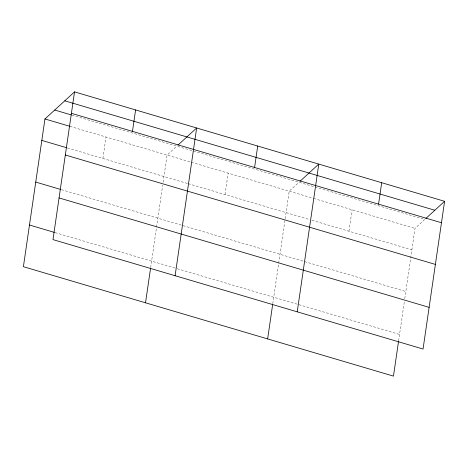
<?xml version="1.0" encoding="UTF-8"?>
<svg xmlns="http://www.w3.org/2000/svg" width="468" height="468" viewBox="0 0 468 468"><rect width="100%" height="100%" fill="white"/><g stroke="black" fill="none" stroke-linecap="round" stroke-linejoin="round"><path stroke-width="0.35" stroke-dasharray="2.34 1.75" d="M102.884 158.459L106.014 137.019M150.661 267.597L162.689 185.135M163.11 182.263L167.076 155.072L176.834 146.133M225.009 194.571L228.132 173.131M272.78 303.709L289.195 191.184L298.958 182.245M348.976 231.227L352.106 209.787M398.601 340.915L404.346 301.527M404.767 298.66L415.017 228.39L424.78 219.451L72.06 115.157M69.931 126.348L190.663 162.051M191.359 162.256L312.963 198.21M313.659 198.42L415.017 228.39M67.497 147.993L187.539 183.491M188.23 183.696L309.137 219.445M311.928 220.27L411.887 249.83M61.419 189.669L405.809 291.505M55.154 232.614L176.582 268.515M177.273 268.72L399.543 334.445"/><path stroke-width="0.7" d="M74.535 91.88L52.983 239.61L423.049 349.034L444.6 201.304L74.535 91.88L44.951 118.966L23.4 266.696L393.465 376.12L398.496 341.628M132.467 131.373L135.597 109.933M145.519 302.808L150.556 268.316M175.102 275.722L196.654 127.986L177.893 145.168M254.592 167.48L257.716 146.045M267.643 338.92L272.674 304.428M297.227 311.834L318.778 164.098L300.017 181.274M378.559 204.142L381.689 182.701M425.839 218.48L444.6 201.304M64.771 100.819L434.836 210.243M71.405 113.314L441.47 222.739M54.715 110.027L71.37 114.952M44.951 118.966L69.931 126.348M41.822 140.406L66.801 147.789M65.327 154.996L435.392 264.42M35.743 182.081L60.723 189.464M59.062 197.935L429.127 307.359M29.478 225.02L54.458 232.409"/></g></svg>
